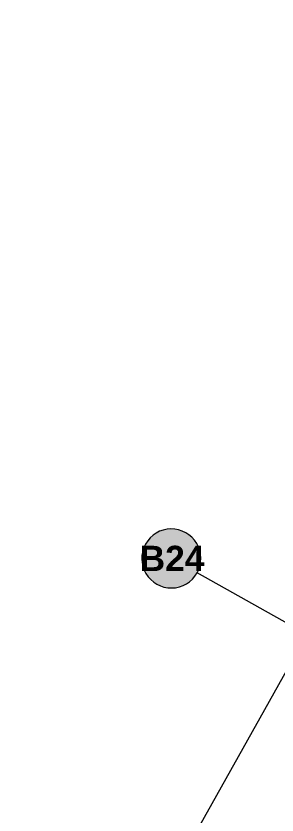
# Model space of a CAD drawing. Header units: metres. Extents: x -36 to 59, y 39 to 183.
# Drawn here: x -19.259 to -17.712, y 133.099 to 137.831 of the extents above; entities that cross this region are included whole.
import ezdxf

# ---------------------------------------------------------------- set-up
doc = ezdxf.new("R2010")
doc.units = ezdxf.units.M
doc.header["$MEASUREMENT"] = 0
doc.linetypes.add('Strichpunktlinie', pattern=[0.006703, 0.003528, -0.001764, 0, -0.001411])
doc.linetypes.add('Wipeout_Contour', pattern=[1, 0, -1])
for name, color, linetype in [('00  Raster', 7, 'Continuous'), ('00  Raster_Deckschraffur', 7, 'Continuous'), ('10  Fassade_Deckschraffur', 7, 'Continuous'), ('Neubau_40  Bemaßung 1_50 Achse', 7, 'Continuous')]:
    doc.layers.add(name, color=color, linetype=linetype)
doc.styles.add('ERSTELLTER_STIL_2', font='')
doc.styles.get('ERSTELLTER_STIL_2').set_extended_font_data('Arial', bold=True)

msp = doc.modelspace()

# ---------------------------------------------------------------- wipeouts: each hides what was drawn before it
at = {"color": 254, "linetype": 'Wipeout_Contour', "lineweight": 0, "ltscale": 578.896248}
msp.add_wipeout([(1.5068, 161.8649), (-18.3925, 126.3498), (-18.2219, 126.2542), (1.6769, 161.7686)], dxfattribs=at).dxf.layer = '10  Fassade_Deckschraffur'

# ---------------------------------------------------------------- next in the draw order: wipeouts: each hides what was drawn before it
at = {"color": 254, "linetype": 'Wipeout_Contour', "lineweight": 0, "ltscale": 579.75037}
msp.add_wipeout([(1.2236, 162.0253), (-18.6764, 126.5088), (-18.6188, 126.4766), (1.2811, 161.9927)], dxfattribs=at).dxf.layer = '10  Fassade_Deckschraffur'

# ---------------------------------------------------------------- next in the draw order: wipeouts: each hides what was drawn before it
at = {"color": 254, "linetype": 'Wipeout_Contour', "lineweight": 0, "ltscale": 579.478914}
msp.add_wipeout([(-18.4602, 126.3877), (1.4393, 161.9032), (1.2811, 161.9927), (-18.6188, 126.4766)], dxfattribs=at).dxf.layer = '10  Fassade_Deckschraffur'

# ---------------------------------------------------------------- next in the draw order: wipeouts: each hides what was drawn before it
at = {"color": 254, "linetype": 'Wipeout_Contour', "lineweight": 0, "ltscale": 579.276268}
msp.add_wipeout([(1.4393, 161.9032), (-18.4602, 126.3877), (-18.4575, 126.3862), (1.4419, 161.9017)], dxfattribs=at).dxf.layer = '10  Fassade_Deckschraffur'

# ---------------------------------------------------------------- next in the draw order: wipeouts: each hides what was drawn before it
at = {"color": 254, "linetype": 'Wipeout_Contour', "lineweight": 0, "ltscale": 579.199343}
msp.add_wipeout([(1.4446, 161.9001), (-18.4548, 126.3847), (-18.4016, 126.3549), (1.4977, 161.8701)], dxfattribs=at).dxf.layer = '10  Fassade_Deckschraffur'

# ---------------------------------------------------------------- next in the draw order: wipeouts: each hides what was drawn before it
at = {"color": 254, "linetype": 'Wipeout_Contour', "lineweight": 0, "ltscale": 579.127053}
msp.add_wipeout([(-18.3972, 126.3524), (1.5021, 161.8676), (1.4977, 161.8701), (-18.4016, 126.3549)], dxfattribs=at).dxf.layer = '10  Fassade_Deckschraffur'

# ---------------------------------------------------------------- next in the draw order: wipeouts: each hides what was drawn before it
at = {"color": 254, "linetype": 'Wipeout_Contour', "lineweight": 0, "ltscale": 579.115676}
msp.add_wipeout([(1.5021, 161.8676), (-18.3972, 126.3524), (-18.3925, 126.3498), (1.5068, 161.8649)], dxfattribs=at).dxf.layer = '10  Fassade_Deckschraffur'

# ---------------------------------------------------------------- next in the draw order: hatches: boundary and pattern name
at = {"layer": '00  Raster_Deckschraffur', "linetype": 'Continuous', "lineweight": 0, "true_color": 0xffffff}
msp.add_hatch(color=7, dxfattribs=at).paths.add_polyline_path([(-18.4909, 134.7039, 1), (-18.1856, 134.5329, 1)])

# ---------------------------------------------------------------- next in the draw order: linework, layer by layer
at = {"layer": '00  Raster', "color": 7, "linetype": 'Strichpunktlinie', "lineweight": 13, "ltscale": 1000}
msp.add_line((-17.3132, 134.044), (-18.1856, 134.5329), dxfattribs=at)
at = {"layer": '00  Raster', "color": 7, "linetype": 'Continuous', "lineweight": 13, "ltscale": 1000, "flags": 128}
msp.add_lwpolyline([(-18.4909, 134.7039, 1), (-18.1856, 134.5329, 1)], format="xyb", close=True, dxfattribs=at)
at = {"layer": 'Neubau_40  Bemaßung 1_50 Achse', "color": 7, "linetype": 'Continuous', "lineweight": 13, "ltscale": 1000}
msp.add_line((-19.2587, 131.0935), (-17.5356, 134.1687), dxfattribs=at)

# ---------------------------------------------------------------- next in the draw order: texts
at = {"layer": '00  Raster', "color": 7, "linetype": 'Continuous', "lineweight": 13, "insert": (-18.5261, 134.6934), "char_height": 0.15, "attachment_point": 1, "style": 'ERSTELLTER_STIL_2'}
msp.add_mtext('\\A1;{\\pql;\\pt0;\\fArial|b1|i0|c0|p38;B24}', dxfattribs=at)

doc.saveas('drawing.dxf')
